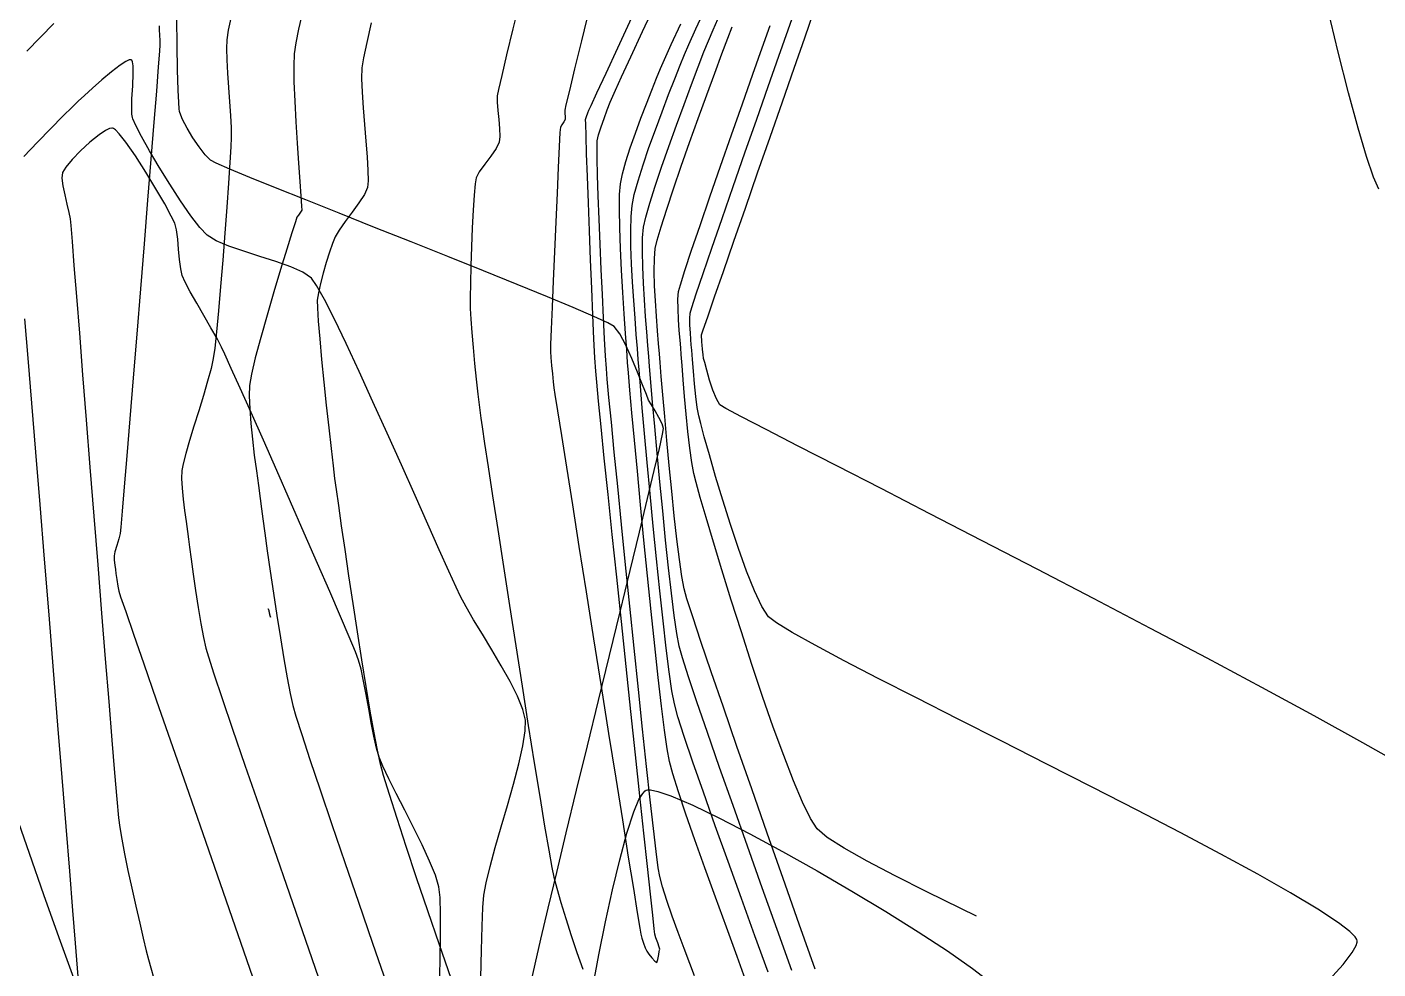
# Model space of a CAD drawing. Header units: metres. Extents: x 708868 to 711043, y 5411316 to 5413138.
# Drawn here: x 708999.1 to 709090.6, y 5411775.4 to 5411839.1 of the extents above; entities that cross this region are included whole.
import ezdxf

# ---------------------------------------------------------------- set-up
doc = ezdxf.new("R2010")
doc.units = ezdxf.units.M
doc.layers.add('Rionegro 2010_Contours', color=7, linetype='Continuous')
doc.layers.add('Rionegro 2014_Contours', color=7, linetype='Continuous')

msp = doc.modelspace()

# ---------------------------------------------------------------- linework, layer by layer
at = {"layer": 'Rionegro 2010_Contours'}
for points in [[(709032.505, 5411841.038, 236), (709032.013, 5411839.013, 236), (709031.591, 5411837.263, 236), (709031.26, 5411835.87, 236), (709031.041, 5411834.916, 236), (709030.954, 5411834.482, 236), (709030.953, 5411834.052, 236), (709030.999, 5411833.495, 236), (709031.063, 5411832.879, 236), (709031.12, 5411832.271, 236), (709031.141, 5411831.739, 236), (709031.101, 5411831.35, 236), (709030.894, 5411830.93, 236), (709030.531, 5411830.416, 236), (709030.114, 5411829.871, 236), (709029.744, 5411829.357, 236), (709029.522, 5411828.937, 236), (709029.458, 5411828.533, 236), (709029.391, 5411827.774, 236), (709029.327, 5411826.749, 236), (709029.267, 5411825.55, 236), (709029.214, 5411824.266, 236), (709029.171, 5411822.988, 236), (709029.141, 5411821.806, 236), (709029.126, 5411820.811, 236), (709029.131, 5411820.093, 236), (709029.165, 5411819.368, 236), (709029.232, 5411818.47, 236), (709029.322, 5411817.455, 236), (709029.428, 5411816.383, 236), (709029.542, 5411815.311, 236), (709029.656, 5411814.298, 236), (709029.762, 5411813.402, 236), (709029.851, 5411812.681, 236), (709029.936, 5411812.083, 236), (709030.103, 5411810.956, 236), (709030.343, 5411809.373, 236), (709030.642, 5411807.411, 236), (709030.99, 5411805.145, 236), (709031.376, 5411802.649, 236), (709031.788, 5411799.999, 236), (709032.214, 5411797.27, 236), (709032.644, 5411794.538, 236), (709033.065, 5411791.877, 236), (709033.468, 5411789.363, 236), (709033.839, 5411787.071, 236), (709034.168, 5411785.076, 236), (709034.443, 5411783.453, 236), (709034.654, 5411782.278, 236), (709034.788, 5411781.625, 236), (709034.993, 5411780.86, 236), (709035.269, 5411779.907, 236), (709035.6, 5411778.825, 236), (709035.97, 5411777.673, 236), (709036.361, 5411776.511, 236), (709036.757, 5411775.397, 236)], [(709037.204, 5411840.452, 237), (709036.662, 5411838.219, 237), (709036.203, 5411836.322, 237), (709035.847, 5411834.85, 237), (709035.616, 5411833.89, 237), (709035.533, 5411833.531, 237), (709035.542, 5411833.326, 237), (709035.567, 5411833.071, 237), (709035.563, 5411832.879, 237), (709035.472, 5411832.722, 237), (709035.33, 5411832.534, 237), (709035.235, 5411832.376, 237), (709035.21, 5411832.008, 237), (709035.16, 5411831.053, 237), (709035.093, 5411829.641, 237), (709035.012, 5411827.899, 237), (709034.923, 5411825.954, 237), (709034.834, 5411823.936, 237), (709034.748, 5411821.97, 237), (709034.673, 5411820.185, 237), (709034.613, 5411818.71, 237), (709034.574, 5411817.671, 237), (709034.563, 5411817.196, 237), (709034.586, 5411816.781, 237), (709034.633, 5411816.248, 237), (709034.692, 5411815.675, 237), (709034.752, 5411815.142, 237), (709034.802, 5411814.729, 237), (709034.871, 5411814.277, 237), (709035.044, 5411813.174, 237), (709035.307, 5411811.505, 237), (709035.646, 5411809.359, 237), (709036.047, 5411806.823, 237), (709036.497, 5411803.984, 237), (709036.981, 5411800.93, 237), (709037.486, 5411797.748, 237), (709037.998, 5411794.525, 237), (709038.504, 5411791.348, 237), (709038.988, 5411788.306, 237), (709039.437, 5411785.485, 237), (709039.838, 5411782.972, 237), (709040.177, 5411780.856, 237), (709040.439, 5411779.223, 237), (709040.611, 5411778.16, 237), (709040.68, 5411777.756, 237), (709040.754, 5411777.492, 237), (709040.862, 5411777.153, 237), (709040.979, 5411776.827, 237), (709041.08, 5411776.604, 237), (709041.223, 5411776.403, 237), (709041.433, 5411776.148, 237), (709041.637, 5411775.932, 237), (709041.76, 5411775.849, 237), (709041.836, 5411776.041, 237), (709041.899, 5411776.381, 237), (709041.928, 5411776.575, 237), (709041.957, 5411776.664, 237), (709041.982, 5411776.753, 237), (709041.934, 5411776.887, 237), (709041.826, 5411777.178, 237), (709041.708, 5411777.509, 237), (709041.632, 5411777.76, 237), (709041.59, 5411778.11, 237), (709041.488, 5411779.036, 237), (709041.331, 5411780.471, 237), (709041.129, 5411782.343, 237), (709040.888, 5411784.585, 237), (709040.616, 5411787.127, 237), (709040.32, 5411789.9, 237), (709040.008, 5411792.835, 237), (709039.687, 5411795.862, 237), (709039.365, 5411798.912, 237), (709039.049, 5411801.916, 237), (709038.746, 5411804.806, 237), (709038.464, 5411807.511, 237), (709038.211, 5411809.962, 237), (709037.994, 5411812.091, 237), (709037.82, 5411813.828, 237), (709037.697, 5411815.104, 237), (709037.632, 5411815.85, 237), (709037.576, 5411816.759, 237), (709037.51, 5411818.056, 237), (709037.437, 5411819.651, 237), (709037.36, 5411821.458, 237), (709037.282, 5411823.386, 237), (709037.205, 5411825.349, 237), (709037.133, 5411827.258, 237), (709037.068, 5411829.024, 237), (709037.014, 5411830.559, 237), (709036.973, 5411831.776, 237), (709036.949, 5411832.585, 237), (709036.944, 5411832.898, 237), (709036.998, 5411833.095, 237), (709037.086, 5411833.336, 237), (709037.163, 5411833.528, 237), (709037.31, 5411833.844, 237), (709037.708, 5411834.699, 237), (709038.326, 5411836.021, 237), (709039.129, 5411837.741, 237), (709040.086, 5411839.788, 237)], [(709044.309, 5411774.942, 236), (709043.999, 5411775.779, 236), (709043.624, 5411776.782, 236), (709043.219, 5411777.876, 236), (709042.816, 5411778.985, 236), (709042.45, 5411780.034, 236), (709042.154, 5411780.95, 236), (709041.962, 5411781.656, 236), (709041.868, 5411782.244, 236), (709041.725, 5411783.352, 236), (709041.541, 5411784.912, 236), (709041.322, 5411786.855, 236), (709041.074, 5411789.114, 236), (709040.805, 5411791.62, 236), (709040.522, 5411794.306, 236), (709040.23, 5411797.103, 236), (709039.937, 5411799.944, 236), (709039.649, 5411802.759, 236), (709039.374, 5411805.481, 236), (709039.117, 5411808.043, 236), (709038.886, 5411810.375, 236), (709038.687, 5411812.409, 236), (709038.527, 5411814.078, 236), (709038.413, 5411815.314, 236), (709038.351, 5411816.048, 236), (709038.297, 5411816.885, 236), (709038.232, 5411818.046, 236), (709038.16, 5411819.456, 236), (709038.083, 5411821.044, 236), (709038.006, 5411822.737, 236), (709037.931, 5411824.463, 236), (709037.862, 5411826.149, 236), (709037.803, 5411827.722, 236), (709037.757, 5411829.111, 236), (709037.727, 5411830.242, 236), (709037.717, 5411831.042, 236), (709037.73, 5411831.441, 236), (709037.825, 5411831.859, 236), (709037.989, 5411832.386, 236), (709038.194, 5411832.966, 236), (709038.413, 5411833.543, 236), (709038.619, 5411834.061, 236), (709038.783, 5411834.466, 236), (709038.963, 5411834.867, 236), (709039.383, 5411835.776, 236), (709040.009, 5411837.123, 236), (709040.808, 5411838.837, 236), (709041.747, 5411840.848, 236)], [(709049.301, 5411775.183, 233), (709048.412, 5411777.64, 233), (709047.5, 5411780.162, 233), (709046.593, 5411782.673, 233), (709045.723, 5411785.1, 233), (709044.918, 5411787.368, 233), (709044.209, 5411789.401, 233), (709043.625, 5411791.124, 233), (709043.197, 5411792.464, 233), (709042.955, 5411793.344, 233), (709042.793, 5411794.231, 233), (709042.608, 5411795.507, 233), (709042.406, 5411797.104, 233), (709042.192, 5411798.955, 233), (709041.971, 5411800.993, 233), (709041.748, 5411803.151, 233), (709041.529, 5411805.361, 233), (709041.317, 5411807.556, 233), (709041.119, 5411809.668, 233), (709040.94, 5411811.631, 233), (709040.784, 5411813.377, 233), (709040.657, 5411814.839, 233), (709040.563, 5411815.95, 233), (709040.509, 5411816.642, 233), (709040.451, 5411817.399, 233), (709040.375, 5411818.349, 233), (709040.29, 5411819.445, 233), (709040.204, 5411820.637, 233), (709040.123, 5411821.875, 233), (709040.057, 5411823.113, 233), (709040.012, 5411824.299, 233), (709039.997, 5411825.387, 233), (709040.02, 5411826.326, 233), (709040.088, 5411827.069, 233), (709040.24, 5411827.809, 233), (709040.497, 5411828.74, 233), (709040.836, 5411829.814, 233), (709041.235, 5411830.984, 233), (709041.672, 5411832.199, 233), (709042.124, 5411833.413, 233), (709042.569, 5411834.576, 233), (709042.985, 5411835.641, 233), (709043.35, 5411836.559, 233), (709043.641, 5411837.281, 233), (709043.934, 5411837.959, 233), (709044.41, 5411839.013, 233), (709045.037, 5411840.378, 233)], [(709087.07, 5411774.418, 228), (709088.24, 5411775.711, 228), (709088.863, 5411776.523, 228), (709089.124, 5411776.985, 228), (709089.193, 5411777.218, 228), (709089.195, 5411777.31, 228), (709089.173, 5411777.39, 228), (709089.057, 5411777.58, 228), (709088.707, 5411777.936, 228), (709087.935, 5411778.534, 228), (709086.527, 5411779.461, 228), (709084.685, 5411780.561, 228), (709082.476, 5411781.807, 228), (709079.964, 5411783.172, 228), (709077.214, 5411784.627, 228), (709074.292, 5411786.147, 228), (709071.262, 5411787.702, 228), (709068.189, 5411789.267, 228), (709065.138, 5411790.813, 228), (709062.174, 5411792.313, 228), (709059.363, 5411793.74, 228), (709056.769, 5411795.067, 228), (709054.457, 5411796.265, 228), (709052.492, 5411797.308, 228), (709050.939, 5411798.168, 228), (709049.864, 5411798.819, 228), (709049.331, 5411799.231, 228), (709048.883, 5411799.931, 228), (709048.382, 5411800.99, 228), (709047.847, 5411802.325, 228), (709047.298, 5411803.85, 228), (709046.752, 5411805.483, 228), (709046.228, 5411807.139, 228), (709045.746, 5411808.735, 228), (709045.325, 5411810.185, 228), (709044.982, 5411811.406, 228), (709044.737, 5411812.313, 228), (709044.609, 5411812.824, 228), (709044.51, 5411813.393, 228), (709044.414, 5411814.149, 228), (709044.324, 5411815.003, 228), (709044.245, 5411815.867, 228), (709044.179, 5411816.652, 228), (709044.131, 5411817.269, 228), (709044.104, 5411817.631, 228), (709044.076, 5411817.993, 228), (709044.039, 5411818.461, 228), (709044.008, 5411818.962, 228), (709043.997, 5411819.426, 228), (709044.018, 5411819.783, 228), (709044.136, 5411820.176, 228), (709044.443, 5411821.1, 228), (709044.908, 5411822.467, 228), (709045.5, 5411824.191, 228), (709046.188, 5411826.185, 228), (709046.944, 5411828.362, 228), (709047.735, 5411830.636, 228), (709048.533, 5411832.919, 228), (709049.305, 5411835.126, 228), (709050.023, 5411837.169, 228), (709050.656, 5411838.962, 228), (709051.173, 5411840.418, 228)], [(709090.662, 5411828.168, 226), (709090.295, 5411828.985, 226), (709089.823, 5411830.386, 226), (709089.259, 5411832.306, 226), (709088.618, 5411834.683, 226), (709087.914, 5411837.454, 226), (709087.16, 5411840.556, 226)], [(709012.911, 5411839.735, 232), (709012.737, 5411838.929, 232), (709012.638, 5411838.284, 232), (709012.618, 5411837.696, 232), (709012.639, 5411836.923, 232), (709012.69, 5411836.023, 232), (709012.758, 5411835.055, 232), (709012.83, 5411834.077, 232), (709012.894, 5411833.15, 232), (709012.938, 5411832.33, 232), (709012.949, 5411831.678, 232), (709012.922, 5411831.037, 232), (709012.859, 5411829.977, 232), (709012.766, 5411828.589, 232), (709012.65, 5411826.964, 232), (709012.517, 5411825.195, 232), (709012.374, 5411823.375, 232), (709012.227, 5411821.594, 232), (709012.083, 5411819.945, 232), (709011.948, 5411818.519, 232), (709011.829, 5411817.41, 232), (709011.731, 5411816.708, 232), (709011.58, 5411816.03, 232), (709011.348, 5411815.177, 232), (709011.061, 5411814.206, 232), (709010.744, 5411813.174, 232), (709010.422, 5411812.14, 232), (709010.121, 5411811.16, 232), (709009.866, 5411810.293, 232), (709009.682, 5411809.596, 232), (709009.595, 5411809.125, 232), (709009.585, 5411808.603, 232), (709009.622, 5411807.942, 232), (709009.694, 5411807.198, 232), (709009.785, 5411806.424, 232), (709009.884, 5411805.678, 232), (709009.975, 5411805.014, 232), (709010.046, 5411804.487, 232), (709010.118, 5411803.941, 232), (709010.228, 5411803.126, 232), (709010.369, 5411802.123, 232), (709010.531, 5411801.012, 232), (709010.706, 5411799.873, 232), (709010.885, 5411798.788, 232), (709011.059, 5411797.838, 232), (709011.22, 5411797.102, 232), (709011.397, 5411796.524, 232), (709011.776, 5411795.371, 232), (709012.332, 5411793.717, 232), (709013.041, 5411791.635, 232), (709013.875, 5411789.197, 232), (709014.811, 5411786.477, 232), (709015.822, 5411783.547, 232), (709016.885, 5411780.48, 232), (709017.972, 5411777.349, 232), (709019.059, 5411774.226, 232)], [(709017.747, 5411840.067, 233), (709017.505, 5411839.003, 233), (709017.322, 5411838.077, 233), (709017.217, 5411837.333, 233), (709017.183, 5411836.524, 233), (709017.194, 5411835.43, 233), (709017.242, 5411834.136, 233), (709017.314, 5411832.73, 233), (709017.402, 5411831.297, 233), (709017.496, 5411829.925, 233), (709017.584, 5411828.699, 233), (709017.656, 5411827.706, 233), (709017.703, 5411827.032, 233), (709017.715, 5411826.764, 233), (709017.628, 5411826.609, 233), (709017.492, 5411826.424, 233), (709017.391, 5411826.27, 233), (709017.293, 5411825.972, 233), (709017.053, 5411825.216, 233), (709016.706, 5411824.104, 233), (709016.286, 5411822.738, 233), (709015.829, 5411821.219, 233), (709015.369, 5411819.649, 233), (709014.939, 5411818.13, 233), (709014.576, 5411816.762, 233), (709014.313, 5411815.648, 233), (709014.185, 5411814.89, 233), (709014.163, 5411814.184, 233), (709014.195, 5411813.313, 233), (709014.271, 5411812.324, 233), (709014.379, 5411811.264, 233), (709014.508, 5411810.179, 233), (709014.646, 5411809.117, 233), (709014.781, 5411808.125, 233), (709014.902, 5411807.249, 233), (709014.997, 5411806.536, 233), (709015.087, 5411805.863, 233), (709015.22, 5411804.893, 233), (709015.389, 5411803.691, 233), (709015.587, 5411802.318, 233), (709015.806, 5411800.838, 233), (709016.037, 5411799.314, 233), (709016.274, 5411797.809, 233), (709016.507, 5411796.385, 233), (709016.73, 5411795.105, 233), (709016.934, 5411794.034, 233), (709017.112, 5411793.233, 233), (709017.324, 5411792.505, 233), (709017.721, 5411791.259, 233), (709018.276, 5411789.571, 233), (709018.963, 5411787.517, 233), (709019.756, 5411785.172, 233), (709020.629, 5411782.613, 233), (709021.556, 5411779.916, 233), (709022.51, 5411777.156, 233), (709023.465, 5411774.41, 233)], [(709022.425, 5411839.42, 234), (709022.121, 5411838.104, 234), (709021.904, 5411837.067, 234), (709021.796, 5411836.383, 234), (709021.772, 5411835.665, 234), (709021.802, 5411834.741, 234), (709021.869, 5411833.679, 234), (709021.959, 5411832.549, 234), (709022.054, 5411831.419, 234), (709022.14, 5411830.359, 234), (709022.199, 5411829.439, 234), (709022.217, 5411828.727, 234), (709022.177, 5411828.293, 234), (709021.962, 5411827.817, 234), (709021.59, 5411827.239, 234), (709021.133, 5411826.61, 234), (709020.664, 5411825.983, 234), (709020.256, 5411825.409, 234), (709019.983, 5411824.94, 234), (709019.806, 5411824.501, 234), (709019.599, 5411823.909, 234), (709019.382, 5411823.222, 234), (709019.172, 5411822.495, 234), (709018.989, 5411821.787, 234), (709018.85, 5411821.154, 234), (709018.775, 5411820.654, 234), (709018.779, 5411820.143, 234), (709018.836, 5411819.248, 234), (709018.935, 5411818.055, 234), (709019.066, 5411816.65, 234), (709019.219, 5411815.119, 234), (709019.384, 5411813.548, 234), (709019.549, 5411812.023, 234), (709019.705, 5411810.63, 234), (709019.842, 5411809.455, 234), (709019.949, 5411808.584, 234), (709020.046, 5411807.854, 234), (709020.198, 5411806.769, 234), (709020.395, 5411805.392, 234), (709020.628, 5411803.785, 234), (709020.891, 5411802.011, 234), (709021.173, 5411800.134, 234), (709021.467, 5411798.216, 234), (709021.764, 5411796.319, 234), (709022.056, 5411794.507, 234), (709022.335, 5411792.843, 234), (709022.591, 5411791.389, 234), (709022.817, 5411790.208, 234), (709023.004, 5411789.364, 234), (709023.242, 5411788.517, 234), (709023.633, 5411787.243, 234), (709024.153, 5411785.617, 234), (709024.777, 5411783.712, 234), (709025.48, 5411781.602, 234), (709026.237, 5411779.362, 234), (709027.024, 5411777.065, 234), (709027.814, 5411774.785, 234)], [(709047.892, 5411774.352, 234), (709047.203, 5411776.244, 234), (709046.477, 5411778.234, 234), (709045.741, 5411780.259, 234), (709045.022, 5411782.252, 234), (709044.346, 5411784.148, 234), (709043.742, 5411785.881, 234), (709043.236, 5411787.386, 234), (709042.854, 5411788.597, 234), (709042.624, 5411789.448, 234), (709042.472, 5411790.291, 234), (709042.291, 5411791.563, 234), (709042.086, 5411793.197, 234), (709041.862, 5411795.125, 234), (709041.626, 5411797.28, 234), (709041.383, 5411799.594, 234), (709041.138, 5411801.999, 234), (709040.897, 5411804.429, 234), (709040.665, 5411806.815, 234), (709040.449, 5411809.091, 234), (709040.253, 5411811.188, 234), (709040.084, 5411813.04, 234), (709039.946, 5411814.578, 234), (709039.846, 5411815.735, 234), (709039.789, 5411816.444, 234), (709039.728, 5411817.295, 234), (709039.649, 5411818.416, 234), (709039.56, 5411819.735, 234), (709039.469, 5411821.181, 234), (709039.383, 5411822.682, 234), (709039.311, 5411824.167, 234), (709039.258, 5411825.566, 234), (709039.235, 5411826.806, 234), (709039.246, 5411827.816, 234), (709039.302, 5411828.526, 234), (709039.442, 5411829.208, 234), (709039.672, 5411830.037, 234), (709039.971, 5411830.968, 234), (709040.317, 5411831.961, 234), (709040.69, 5411832.971, 234), (709041.068, 5411833.957, 234), (709041.43, 5411834.876, 234), (709041.755, 5411835.686, 234), (709042.022, 5411836.343, 234), (709042.283, 5411836.943, 234), (709042.75, 5411837.971, 234), (709043.389, 5411839.357, 234)], [(709050.907, 5411775.299, 232), (709049.916, 5411778.073, 232), (709048.907, 5411780.903, 232), (709047.904, 5411783.721, 232), (709046.934, 5411786.456, 232), (709046.023, 5411789.039, 232), (709045.198, 5411791.401, 232), (709044.486, 5411793.471, 232), (709043.912, 5411795.181, 232), (709043.503, 5411796.46, 232), (709043.286, 5411797.24, 232), (709043.128, 5411798.102, 232), (709042.952, 5411799.32, 232), (709042.763, 5411800.826, 232), (709042.566, 5411802.552, 232), (709042.366, 5411804.431, 232), (709042.167, 5411806.395, 232), (709041.975, 5411808.376, 232), (709041.794, 5411810.306, 232), (709041.629, 5411812.119, 232), (709041.485, 5411813.747, 232), (709041.367, 5411815.121, 232), (709041.28, 5411816.174, 232), (709041.228, 5411816.839, 232), (709041.169, 5411817.59, 232), (709041.094, 5411818.512, 232), (709041.011, 5411819.556, 232), (709040.93, 5411820.674, 232), (709040.859, 5411821.814, 232), (709040.809, 5411822.927, 232), (709040.789, 5411823.965, 232), (709040.807, 5411824.876, 232), (709040.874, 5411825.612, 232), (709041.019, 5411826.281, 232), (709041.284, 5411827.219, 232), (709041.648, 5411828.367, 232), (709042.085, 5411829.669, 232), (709042.573, 5411831.065, 232), (709043.089, 5411832.499, 232), (709043.609, 5411833.913, 232), (709044.109, 5411835.25, 232), (709044.567, 5411836.451, 232), (709044.959, 5411837.46, 232), (709045.261, 5411838.219, 232), (709045.581, 5411838.966, 232), (709046.063, 5411840.039, 232)], [(709092.581, 5411789.022, 227), (709089.591, 5411790.713, 227), (709086.29, 5411792.533, 227), (709082.746, 5411794.452, 227), (709079.029, 5411796.436, 227), (709075.208, 5411798.453, 227), (709071.352, 5411800.471, 227), (709067.529, 5411802.458, 227), (709063.809, 5411804.381, 227), (709060.261, 5411806.208, 227), (709056.954, 5411807.906, 227), (709053.956, 5411809.443, 227), (709051.337, 5411810.787, 227), (709049.166, 5411811.905, 227), (709047.512, 5411812.766, 227), (709046.443, 5411813.336, 227), (709046.03, 5411813.583, 227), (709045.799, 5411813.981, 227), (709045.562, 5411814.577, 227), (709045.339, 5411815.259, 227), (709045.148, 5411815.917, 227), (709045.009, 5411816.441, 227), (709044.94, 5411816.72, 227), (709044.9, 5411816.979, 227), (709044.865, 5411817.323, 227), (709044.838, 5411817.643, 227), (709044.824, 5411817.829, 227), (709044.811, 5411817.983, 227), (709044.8, 5411818.174, 227), (709044.804, 5411818.326, 227), (709044.913, 5411818.652, 227), (709045.216, 5411819.531, 227), (709045.682, 5411820.88, 227), (709046.282, 5411822.613, 227), (709046.987, 5411824.646, 227), (709047.769, 5411826.894, 227), (709048.596, 5411829.274, 227), (709049.44, 5411831.701, 227), (709050.272, 5411834.09, 227), (709051.062, 5411836.357, 227), (709051.781, 5411838.418, 227), (709052.4, 5411840.189, 227)], [(709008.059, 5411839.234, 231), (709008.059, 5411838.967, 231), (709008.083, 5411838.601, 231), (709008.109, 5411838.227, 231), (709008.12, 5411837.938, 231), (709008.09, 5411837.523, 231), (709008.006, 5411836.449, 231), (709007.875, 5411834.809, 231), (709007.706, 5411832.698, 231), (709007.506, 5411830.209, 231), (709007.283, 5411827.438, 231), (709007.044, 5411824.478, 231), (709006.796, 5411821.423, 231), (709006.548, 5411818.367, 231), (709006.307, 5411815.405, 231), (709006.08, 5411812.631, 231), (709005.875, 5411810.138, 231), (709005.7, 5411808.021, 231), (709005.563, 5411806.374, 231), (709005.47, 5411805.292, 231), (709005.43, 5411804.867, 231), (709005.34, 5411804.517, 231), (709005.201, 5411804.062, 231), (709005.071, 5411803.633, 231), (709005.005, 5411803.361, 231), (709005.015, 5411803.078, 231), (709005.056, 5411802.724, 231), (709005.095, 5411802.439, 231), (709005.131, 5411802.169, 231), (709005.191, 5411801.748, 231), (709005.262, 5411801.307, 231), (709005.328, 5411800.971, 231), (709005.455, 5411800.593, 231), (709005.797, 5411799.6, 231), (709006.328, 5411798.061, 231), (709007.027, 5411796.044, 231), (709007.868, 5411793.617, 231), (709008.829, 5411790.849, 231), (709009.884, 5411787.809, 231), (709011.011, 5411784.565, 231), (709012.186, 5411781.185, 231), (709013.385, 5411777.738, 231), (709014.583, 5411774.292, 231)], [(709052.481, 5411775.393, 231), (709051.411, 5411778.428, 231), (709050.324, 5411781.516, 231), (709049.243, 5411784.592, 231), (709048.193, 5411787.592, 231), (709047.195, 5411790.453, 231), (709046.274, 5411793.112, 231), (709045.452, 5411795.504, 231), (709044.752, 5411797.567, 231), (709044.197, 5411799.235, 231), (709043.811, 5411800.446, 231), (709043.617, 5411801.136, 231), (709043.465, 5411801.962, 231), (709043.301, 5411803.102, 231), (709043.129, 5411804.489, 231), (709042.953, 5411806.057, 231), (709042.778, 5411807.738, 231), (709042.609, 5411809.465, 231), (709042.449, 5411811.171, 231), (709042.303, 5411812.789, 231), (709042.175, 5411814.251, 231), (709042.07, 5411815.492, 231), (709041.993, 5411816.443, 231), (709041.947, 5411817.037, 231), (709041.892, 5411817.733, 231), (709041.822, 5411818.598, 231), (709041.746, 5411819.577, 231), (709041.675, 5411820.611, 231), (709041.62, 5411821.643, 231), (709041.592, 5411822.616, 231), (709041.602, 5411823.472, 231), (709041.66, 5411824.155, 231), (709041.792, 5411824.727, 231), (709042.058, 5411825.634, 231), (709042.435, 5411826.812, 231), (709042.899, 5411828.197, 231), (709043.426, 5411829.727, 231), (709043.992, 5411831.338, 231), (709044.574, 5411832.967, 231), (709045.147, 5411834.55, 231), (709045.688, 5411836.024, 231), (709046.173, 5411837.325, 231), (709046.579, 5411838.391, 231), (709046.881, 5411839.157, 231)], [(709063.407, 5411778.974, 229), (709062.35, 5411779.489, 229), (709060.043, 5411780.626, 229), (709057.907, 5411781.702, 229), (709056.02, 5411782.693, 229), (709054.46, 5411783.57, 229), (709053.304, 5411784.308, 229), (709052.632, 5411784.88, 229), (709052.177, 5411785.581, 229), (709051.636, 5411786.684, 229), (709051.024, 5411788.125, 229), (709050.359, 5411789.842, 229), (709049.657, 5411791.772, 229), (709048.934, 5411793.851, 229), (709048.209, 5411796.017, 229), (709047.496, 5411798.207, 229), (709046.813, 5411800.359, 229), (709046.176, 5411802.408, 229), (709045.603, 5411804.293, 229), (709045.11, 5411805.95, 229), (709044.714, 5411807.317, 229), (709044.431, 5411808.331, 229), (709044.278, 5411808.928, 229), (709044.142, 5411809.677, 229), (709044.007, 5411810.646, 229), (709043.878, 5411811.764, 229), (709043.757, 5411812.955, 229), (709043.648, 5411814.145, 229), (709043.553, 5411815.263, 229), (709043.475, 5411816.232, 229), (709043.419, 5411816.98, 229), (709043.385, 5411817.433, 229), (709043.344, 5411817.951, 229), (709043.291, 5411818.612, 229), (709043.24, 5411819.345, 229), (709043.204, 5411820.075, 229), (709043.196, 5411820.731, 229), (709043.232, 5411821.24, 229), (709043.36, 5411821.706, 229), (709043.668, 5411822.667, 229), (709044.125, 5411824.036, 229), (709044.7, 5411825.726, 229), (709045.362, 5411827.65, 229), (709046.081, 5411829.721, 229), (709046.827, 5411831.852, 229), (709047.567, 5411833.956, 229), (709048.272, 5411835.947, 229), (709048.91, 5411837.737, 229), (709049.451, 5411839.24, 229)], [(708998.358, 5411785.831, 229), (708999.259, 5411783.242, 229), (709000.241, 5411780.453, 229), (709001.277, 5411777.533, 229), (709002.343, 5411774.55, 229)]]:
    msp.add_polyline3d(points, dxfattribs=at)
at = {"layer": 'Rionegro 2014_Contours'}
for points in [[(709000.921, 5411839.395, 227), (708999.103, 5411837.503, 227)], [(709009.456, 5411833.371, 227), (709009.443, 5411833.426, 227), (709009.419, 5411833.606, 227), (709009.386, 5411834.036, 227), (709009.349, 5411834.871, 227), (709009.311, 5411836.253, 227), (709009.28, 5411837.904, 227), (709009.254, 5411839.709, 227)], [(709006.275, 5411832.94, 228), (709006.252, 5411833.028, 228), (709006.221, 5411833.245, 228), (709006.204, 5411833.65, 228), (709006.22, 5411834.295, 228), (709006.27, 5411835.17, 228), (709006.308, 5411835.993, 228), (709006.3, 5411836.519, 228), (709006.256, 5411836.791, 228), (709006.202, 5411836.897, 228), (709006.167, 5411836.924, 228), (709006.13, 5411836.934, 228), (709006.026, 5411836.919, 228), (709005.807, 5411836.82, 228), (709005.42, 5411836.569, 228), (709004.83, 5411836.116, 228), (709004.185, 5411835.574, 228), (709003.551, 5411835.016, 228), (709002.996, 5411834.512, 228), (709002.585, 5411834.133, 228), (709002.189, 5411833.751, 228), (709001.545, 5411833.109, 228), (709000.731, 5411832.282, 228), (708999.826, 5411831.346, 228), (708998.907, 5411830.376, 228)], [(709029.855, 5411774.795, 228), (709029.887, 5411776.672, 228), (709029.928, 5411778.297, 228), (709029.981, 5411779.573, 228), (709030.046, 5411780.403, 228), (709030.202, 5411781.24, 228), (709030.474, 5411782.332, 228), (709030.829, 5411783.612, 228), (709031.234, 5411785.013, 228), (709031.656, 5411786.469, 228), (709032.063, 5411787.913, 228), (709032.42, 5411789.279, 228), (709032.696, 5411790.501, 228), (709032.857, 5411791.511, 228), (709032.87, 5411792.243, 228), (709032.686, 5411792.971, 228), (709032.323, 5411793.855, 228), (709031.824, 5411794.851, 228), (709031.235, 5411795.912, 228), (709030.599, 5411796.993, 228), (709029.96, 5411798.049, 228), (709029.362, 5411799.034, 228), (709028.85, 5411799.903, 228), (709028.467, 5411800.611, 228), (709028.167, 5411801.249, 228), (709027.681, 5411802.325, 228), (709027.038, 5411803.765, 228), (709026.268, 5411805.493, 228), (709025.404, 5411807.435, 228), (709024.474, 5411809.516, 228), (709023.511, 5411811.66, 228), (709022.544, 5411813.793, 228), (709021.604, 5411815.839, 228), (709020.721, 5411817.724, 228), (709019.927, 5411819.373, 228), (709019.252, 5411820.71, 228), (709018.727, 5411821.661, 228), (709018.381, 5411822.15, 228), (709017.8, 5411822.546, 228), (709016.97, 5411822.919, 228), (709015.971, 5411823.276, 228), (709014.886, 5411823.624, 228), (709013.797, 5411823.969, 228), (709012.785, 5411824.319, 228), (709011.931, 5411824.679, 228), (709011.318, 5411825.057, 228), (709010.827, 5411825.573, 228), (709010.21, 5411826.376, 228), (709009.515, 5411827.38, 228), (709008.787, 5411828.502, 228), (709008.073, 5411829.658, 228), (709007.418, 5411830.764, 228), (709006.869, 5411831.736, 228), (709006.473, 5411832.489, 228), (709006.275, 5411832.94, 228)], [(709033.268, 5411774.535, 227), (709033.532, 5411775.739, 227), (709033.918, 5411777.42, 227), (709034.41, 5411779.507, 227), (709034.988, 5411781.93, 227), (709035.636, 5411784.617, 227), (709036.334, 5411787.5, 227), (709037.066, 5411790.507, 227), (709037.813, 5411793.569, 227), (709038.556, 5411796.614, 227), (709039.278, 5411799.574, 227), (709039.962, 5411802.377, 227), (709040.588, 5411804.953, 227), (709041.139, 5411807.232, 227), (709041.597, 5411809.143, 227), (709041.943, 5411810.617, 227), (709042.161, 5411811.583, 227), (709042.231, 5411811.97, 227), (709042.124, 5411812.302, 227), (709041.911, 5411812.72, 227), (709041.649, 5411813.164, 227), (709041.398, 5411813.577, 227), (709041.215, 5411813.901, 227), (709041.061, 5411814.272, 227), (709040.803, 5411814.939, 227), (709040.467, 5411815.793, 227), (709040.081, 5411816.723, 227), (709039.671, 5411817.62, 227), (709039.264, 5411818.373, 227), (709038.887, 5411818.872, 227), (709038.452, 5411819.122, 227), (709037.502, 5411819.559, 227), (709036.111, 5411820.157, 227), (709034.354, 5411820.888, 227), (709032.304, 5411821.725, 227), (709030.035, 5411822.641, 227), (709027.62, 5411823.608, 227), (709025.134, 5411824.599, 227), (709022.651, 5411825.588, 227), (709020.243, 5411826.546, 227), (709017.986, 5411827.446, 227), (709015.952, 5411828.261, 227), (709014.215, 5411828.965, 227), (709012.85, 5411829.529, 227), (709011.93, 5411829.927, 227), (709011.529, 5411830.131, 227), (709011.175, 5411830.498, 227), (709010.767, 5411831.028, 227), (709010.349, 5411831.652, 227), (709009.962, 5411832.298, 227), (709009.65, 5411832.894, 227), (709009.456, 5411833.371, 227)], [(709027.059, 5411774.161, 229), (709027.104, 5411775.985, 229), (709027.128, 5411777.664, 229), (709027.124, 5411779.112, 229), (709027.085, 5411780.241, 229), (709027.004, 5411780.966, 229), (709026.771, 5411781.74, 229), (709026.379, 5411782.705, 229), (709025.873, 5411783.801, 229), (709025.299, 5411784.967, 229), (709024.7, 5411786.143, 229), (709024.121, 5411787.267, 229), (709023.608, 5411788.279, 229), (709023.204, 5411789.118, 229), (709022.956, 5411789.725, 229), (709022.78, 5411790.355, 229), (709022.604, 5411791.15, 229), (709022.429, 5411792.055, 229), (709022.253, 5411793.016, 229), (709022.079, 5411793.977, 229), (709021.905, 5411794.883, 229), (709021.733, 5411795.68, 229), (709021.561, 5411796.311, 229), (709021.35, 5411796.866, 229), (709020.933, 5411797.872, 229), (709020.345, 5411799.255, 229), (709019.619, 5411800.937, 229), (709018.79, 5411802.842, 229), (709017.891, 5411804.895, 229), (709016.957, 5411807.019, 229), (709016.022, 5411809.139, 229), (709015.12, 5411811.177, 229), (709014.284, 5411813.058, 229), (709013.549, 5411814.706, 229), (709012.949, 5411816.045, 229), (709012.517, 5411816.998, 229), (709012.289, 5411817.489, 229), (709011.984, 5411818.063, 229), (709011.568, 5411818.797, 229), (709011.093, 5411819.618, 229), (709010.609, 5411820.454, 229), (709010.17, 5411821.231, 229), (709009.825, 5411821.878, 229), (709009.628, 5411822.323, 229), (709009.523, 5411822.793, 229), (709009.447, 5411823.412, 229), (709009.384, 5411824.105, 229), (709009.318, 5411824.796, 229), (709009.235, 5411825.411, 229), (709009.12, 5411825.875, 229), (709008.887, 5411826.356, 229), (709008.438, 5411827.174, 229), (709007.84, 5411828.205, 229), (709007.158, 5411829.329, 229), (709006.458, 5411830.422, 229), (709005.806, 5411831.363, 229), (709005.365, 5411831.925, 229), (709005.101, 5411832.194, 229), (709004.967, 5411832.286, 229), (709004.913, 5411832.302, 229), (709004.852, 5411832.304, 229), (709004.706, 5411832.271, 229), (709004.433, 5411832.142, 229), (709003.991, 5411831.849, 229), (709003.369, 5411831.344, 229), (709002.737, 5411830.759, 229), (709002.169, 5411830.172, 229), (709001.738, 5411829.662, 229), (709001.519, 5411829.308, 229), (709001.48, 5411828.922, 229), (709001.542, 5411828.39, 229), (709001.668, 5411827.782, 229), (709001.818, 5411827.163, 229), (709001.954, 5411826.602, 229), (709002.037, 5411826.167, 229), (709002.077, 5411825.713, 229), (709002.165, 5411824.635, 229), (709002.295, 5411823.011, 229), (709002.461, 5411820.915, 229), (709002.658, 5411818.426, 229), (709002.879, 5411815.618, 229), (709003.119, 5411812.57, 229), (709003.373, 5411809.356, 229), (709003.635, 5411806.054, 229), (709003.899, 5411802.741, 229), (709004.158, 5411799.491, 229), (709004.409, 5411796.383, 229), (709004.644, 5411793.493, 229), (709004.858, 5411790.896, 229), (709005.045, 5411788.669, 229), (709005.201, 5411786.889, 229), (709005.318, 5411785.633, 229), (709005.391, 5411784.976, 229), (709005.525, 5411784.19, 229), (709005.717, 5411783.2, 229), (709005.952, 5411782.072, 229), (709006.213, 5411780.871, 229), (709006.483, 5411779.662, 229), (709006.748, 5411778.51, 229), (709006.99, 5411777.481, 229), (709007.193, 5411776.641, 229), (709007.34, 5411776.053, 229), (709007.498, 5411775.475, 229), (709007.703, 5411774.76, 229)], [(708998.937, 5411819.398, 228), (708999.163, 5411816.734, 228), (708999.416, 5411813.701, 228), (708999.69, 5411810.374, 228), (708999.98, 5411806.827, 228), (709000.281, 5411803.133, 228), (709000.586, 5411799.366, 228), (709000.89, 5411795.6, 228), (709001.187, 5411791.908, 228), (709001.472, 5411788.365, 228), (709001.739, 5411785.043, 228), (709001.982, 5411782.017, 228), (709002.195, 5411779.361, 228), (709002.374, 5411777.147, 228), (709002.512, 5411775.45, 228), (709002.604, 5411774.344, 228)], [(709015.509, 5411799.649, 231), (709015.507, 5411799.654, 231), (709015.497, 5411799.677, 231), (709015.491, 5411799.692, 231), (709015.444, 5411799.776, 231), (709015.46, 5411799.699, 231), (709015.481, 5411799.609, 231), (709015.538, 5411799.401, 231), (709015.602, 5411799.209, 231), (709015.584, 5411799.325, 231), (709015.536, 5411799.535, 231), (709015.509, 5411799.649, 231)], [(709037.425, 5411774.172, 226), (709037.843, 5411776.356, 226), (709038.295, 5411778.587, 226), (709038.768, 5411780.767, 226), (709039.252, 5411782.798, 226), (709039.734, 5411784.584, 226), (709040.202, 5411786.027, 226), (709040.559, 5411786.868, 226), (709040.812, 5411787.285, 226), (709040.973, 5411787.449, 226), (709041.05, 5411787.494, 226), (709041.128, 5411787.515, 226), (709041.347, 5411787.515, 226), (709041.826, 5411787.415, 226), (709042.721, 5411787.108, 226), (709044.198, 5411786.477, 226), (709046.002, 5411785.612, 226), (709048.058, 5411784.555, 226), (709050.29, 5411783.351, 226), (709052.622, 5411782.042, 226), (709054.98, 5411780.672, 226), (709057.287, 5411779.282, 226), (709059.469, 5411777.918, 226), (709061.45, 5411776.621, 226), (709063.154, 5411775.434, 226), (709064.507, 5411774.402, 226)]]:
    msp.add_polyline3d(points, dxfattribs=at)

doc.saveas('drawing.dxf')
